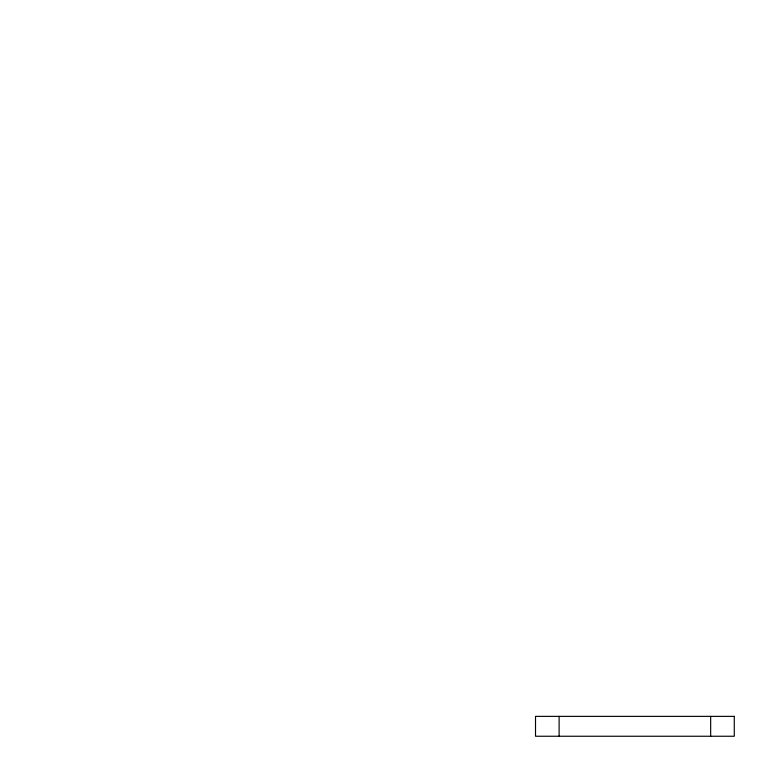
<?xml version="1.0" encoding="UTF-8"?>
<svg xmlns="http://www.w3.org/2000/svg" width="775" height="775" viewBox="0 0 775 775"><rect width="100%" height="100%" fill="white"/><g stroke="black" fill="none" stroke-linecap="round" stroke-linejoin="round"><path stroke-width="1.16" d="M710.665 716.371L710.665 736.25M559.114 716.371L559.114 736.25M734.274 716.371L535.515 716.371L535.515 736.25L734.274 736.25L734.274 716.371"/></g></svg>
